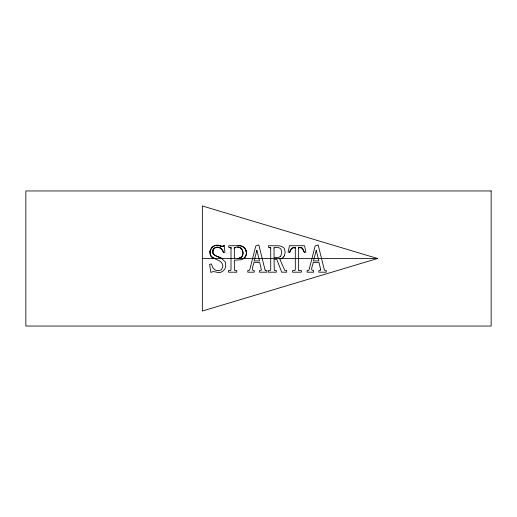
<?xml version="1.0" encoding="UTF-8"?>
<svg xmlns="http://www.w3.org/2000/svg" width="517" height="517" viewBox="0 0 517 517"><rect width="100%" height="100%" fill="white"/><g stroke="black" fill="none" stroke-linecap="round" stroke-linejoin="round"><path stroke-width="0.78" d="M298.639 248.593L298.658 247.559L299.828 247.54M234.343 258.5L234.343 248.134C241.135 242.938 247.339 255.883 239.119 258.326A5.622 5.622 0 0 0 240.463 257.796C244.929 255.275 243.197 246.312 237.342 247.391M223.48 252.651C219.13 239.636 204.603 253.453 218.859 257.052A20.512 20.512 0 0 1 221.741 258.487L224.914 261.563A6.689 6.689 0 0 1 225.606 263.25L225.709 266.52A7.219 7.219 0 0 1 225.05 268.472L223.829 270.249A6.191 6.191 0 0 1 222.071 271.619C218.42 274.65 214.297 269.706 210.91 272.498L209.585 264.497L211.279 263.909L212.952 267.948L215.091 269.926A6.269 6.269 0 0 0 216.565 270.488L218.717 270.656L220.597 270.132A3.619 3.619 0 0 0 221.638 269.292C224.824 265.441 221.276 260.878 217.218 259.831A44.501 44.501 0 0 1 214.458 258.506C206.858 256.296 209.805 244.334 217.56 245.42C219.822 245.052 222.497 247.895 224.178 245.265L224.934 252.193L223.48 252.651C222.937 247.701 214.865 244.644 212.998 250.138C211.33 255.463 218.348 256.277 221.573 258.403M234.343 248.134L235.235 247.391A0.931 0.931 0 0 0 234.182 248.095M211.737 256.8A17.707 17.707 0 0 0 214.471 258.474C205.094 255.424 212.203 241.678 220.52 245.943A12.957 12.957 0 0 0 221.774 246.376M299.537 247.54L302.187 248.011L304.351 252.348L305.857 252.102L304.591 245.724L289.514 245.724L288.098 252.122L289.759 252.348C288.971 249.814 294.78 245.168 295.317 248.587L295.304 269.868L294.806 270.488L292.609 270.527L292.609 272.194L301.346 272.194L301.346 270.527L299.53 270.527A1.053 1.053 0 0 1 298.878 270.346M289.759 252.348L291.775 248.199L295.278 247.559M284.337 255.766L285.171 252.438L284.537 249.026A5.021 5.021 0 0 0 283.406 247.54L281.422 246.35L279.219 245.821L268.472 245.724L268.472 247.391L269.835 247.391M245.633 256.219C248.425 251.113 243.72 244.922 238.091 245.724L228.76 245.724L228.76 247.391L230.621 247.443L231.009 247.992L231.015 269.628L230.64 270.449L228.611 270.527L228.611 272.194L236.747 272.194L236.747 270.527L234.951 270.501L234.375 269.971L234.343 260.167L241.31 259.754A8.065 8.065 0 0 0 243.145 258.888L245.633 256.219A6.004 6.004 0 0 1 244.321 257.996M224.178 245.265L222.581 246.454L220.52 245.943A7.438 7.438 0 0 0 219.473 245.627M243.753 258.468C249.42 254.345 245.174 244.47 238.091 245.724M240.463 257.796L239.119 258.326M377.539 258.5L202.347 311.034L202.347 205.966L377.539 258.5L202.347 258.5M299.408 247.54L298.652 247.637L298.639 269.628A0.963 0.963 0 0 0 298.852 270.359M230.123 247.391L230.847 247.559L231.015 248.134M299.983 247.54L302.451 248.257L304.351 252.348M218.859 257.052L221.418 258.313M270.475 247.501L270.333 247.443A1.978 1.978 0 0 0 269.835 247.397A1.557 1.557 0 0 1 270.481 247.481L270.578 247.585M265.085 270.061L258.823 244.968L255.799 245.982L249.814 269.519L249.168 270.417A1.06 1.06 0 0 1 248.703 270.527L247.792 270.527L247.792 272.194L254.274 272.194L254.274 270.527C249.711 271.199 254.532 263.508 253.724 262.571L259.754 262.571L261.363 269.803L260.936 270.475L259.515 270.527L259.515 272.194L266.901 272.194L266.901 270.527L265.99 270.527A1.04 1.04 0 0 1 265.609 270.456L265.337 270.307A1.176 1.176 0 0 1 265.085 270.061M295.297 247.565L295.317 248.147M274.049 248.134L274.049 257.595L277.875 257.518A4.802 4.802 0 0 0 280.324 256.361M270.598 247.572A0.879 0.879 0 0 1 270.701 248.128L270.714 269.868L270.262 270.481L268.472 270.527L268.472 272.194L276.304 272.194L276.304 270.527L274.501 270.449A0.801 0.801 0 0 1 274.294 270.333L274.049 259.269L276.731 259.269L281.694 272.194L286.677 272.194L286.677 270.527L285.313 270.527A1.066 1.066 0 0 1 284.77 270.372L279.762 259.036A5.002 5.002 0 0 0 281.222 258.597L281.435 258.5A8.11 8.11 0 0 0 283.387 257.007M211.492 256.548A4.149 4.149 0 0 1 210.787 255.728M209.883 252.044A5.48 5.48 0 0 1 210.167 250.318M211.873 247.565A6.165 6.165 0 0 1 213.605 246.26M216.662 245.452A11.574 11.574 0 0 1 217.76 245.42A8.175 8.175 0 0 1 220.526 245.93M222.989 246.266A1.053 1.053 0 0 1 222.304 246.473M223.357 245.976A9.054 9.054 0 0 1 223.092 246.195M221.005 248.58A3.968 3.968 0 0 0 220.5 248.16A4.614 4.614 0 0 0 219.156 247.507M216.636 247.262A8.621 8.621 0 0 1 217.521 247.242M214.284 248.037A2.65 2.65 0 0 0 213.702 248.658A5.545 5.545 0 0 0 212.752 251.934M212.894 252.826A3.018 3.018 0 0 0 213.663 254.228A2.876 2.876 0 0 1 213.114 253.446M241.303 257.259A5.894 5.894 0 0 1 237.639 258.506M241.84 256.71A3.328 3.328 0 0 1 241.297 257.246M241.245 248.386A3.341 3.341 0 0 1 241.749 248.858M230.834 247.494A0.821 0.821 0 0 1 230.983 248.128M230.123 247.397A1.978 1.978 0 0 1 230.627 247.436M243.345 247.036A6.443 6.443 0 0 1 244.218 247.714M245.161 248.767A6.269 6.269 0 0 1 246.234 251.23M270.54 247.494A0.821 0.821 0 0 1 270.695 248.128M284.479 255.482A5.564 5.564 0 0 1 283.394 257.027M273.9 248.102A0.918 0.918 0 0 1 274.947 247.378L278.12 247.514L279.968 248.244A3.367 3.367 0 0 1 280.472 248.683A3.981 3.981 0 0 1 281.119 249.595L281.694 252.05A9.901 9.901 0 0 1 281.675 253.007L280.789 255.831A3.419 3.419 0 0 1 280.317 256.354M212.771 251.327A5.357 5.357 0 0 1 213.127 249.756M320.702 269.803L320.275 270.475L318.853 270.527L318.853 272.194L326.24 272.194L326.24 270.527L325.322 270.527A1.04 1.04 0 0 1 324.941 270.456L324.676 270.307A1.176 1.176 0 0 1 324.418 270.061L318.162 244.968L315.131 245.982L309.147 269.519L308.507 270.417A1.06 1.06 0 0 1 308.035 270.527L307.124 270.527L307.124 272.194L313.612 272.194L313.612 270.527C309.05 271.199 313.871 263.508 313.056 262.571L319.086 262.571L320.702 269.803M256.884 250.331L254.118 260.904L259.515 260.904L256.884 250.331M316.217 250.331L313.457 260.904L318.853 260.904L316.217 250.331M491.15 190.954L25.85 190.954L25.85 326.046L491.15 326.046L491.15 190.954"/></g></svg>
